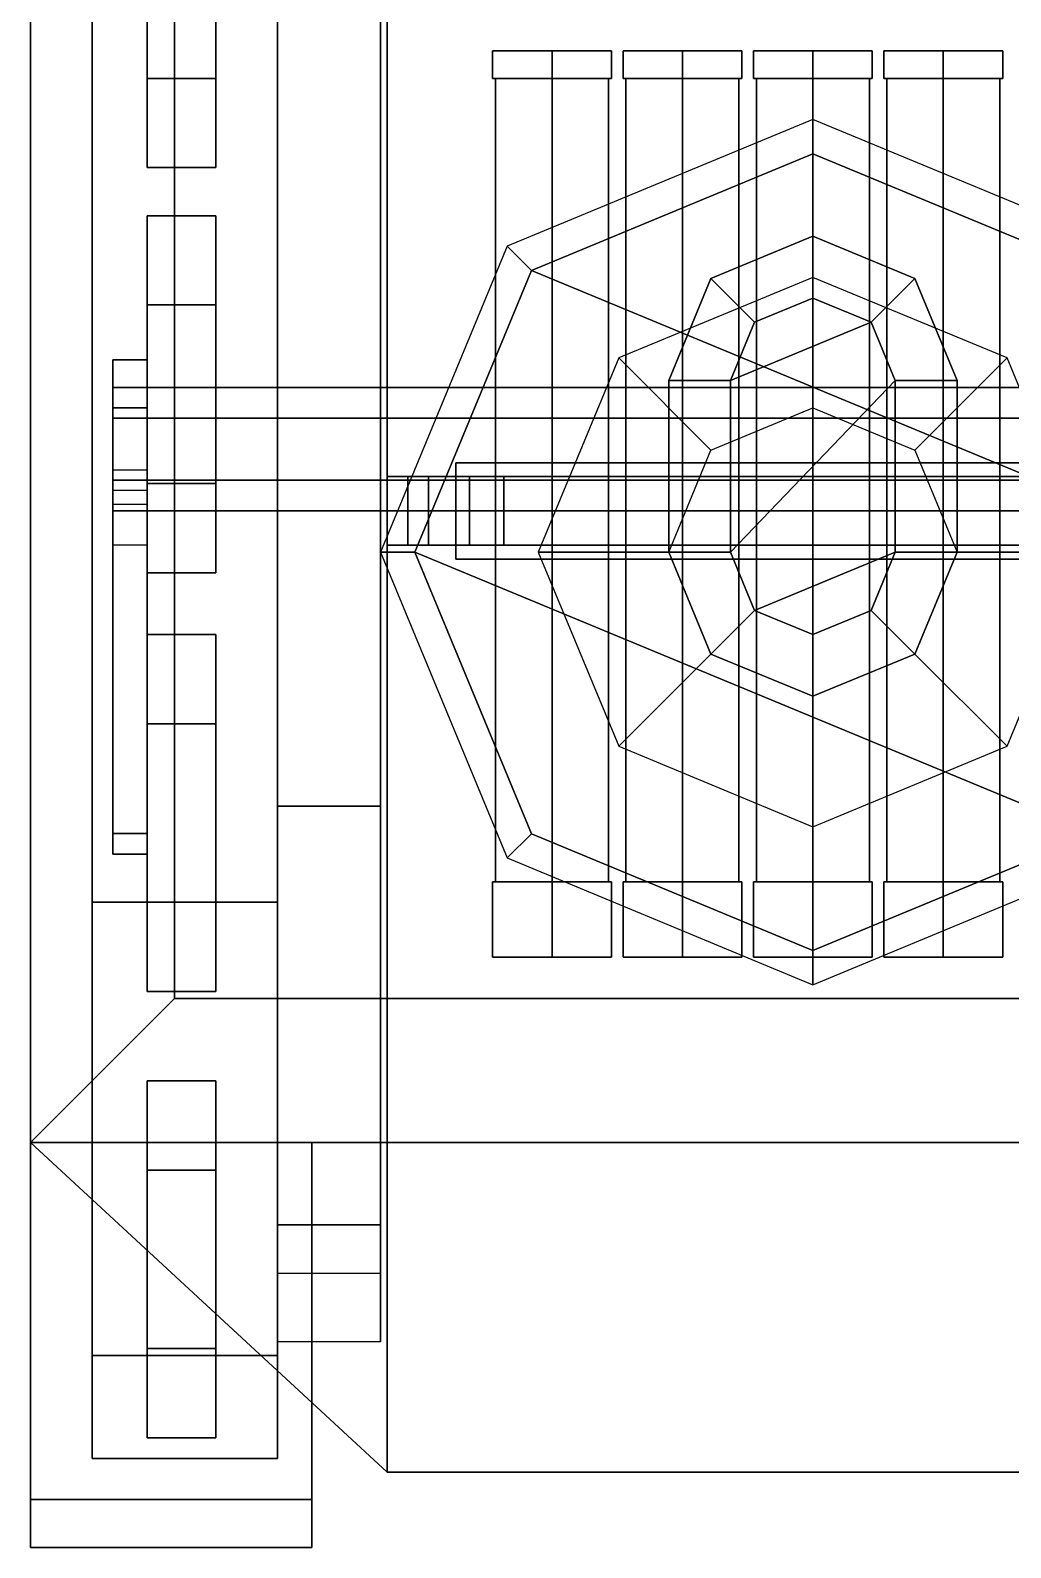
# Model space of a CAD drawing. Header units: millimetres. Extents: x -1.14 to 7, y -3.04 to 2.91.
# Drawn here: x -1.14 to 0.288, y -3.04 to -0.83 of the extents above; entities that cross this region are included whole.
import ezdxf

# ---------------------------------------------------------------- set-up
doc = ezdxf.new("R2010")
doc.units = ezdxf.units.MM
for name, color, linetype in [('bogie', 5, 'Continuous'), ('mudguard', 4, 'Continuous'), ('tracks', 6, 'Continuous'), ('tubes', 1, 'Continuous'), ('turret', 2, 'Continuous'), ('wheels', 2, 'Continuous')]:
    doc.layers.add(name, color=color, linetype=linetype)

msp = doc.modelspace()

# ---------------------------------------------------------------- linework, layer by layer
for points in [[(-1.14, 1.19, 1.37), (-1.14, -2.45, 1.37), (-0.93, -2.24, 1.67), (-0.93, 1.19, 1.67)], [(-0.62, 1.19, 0.68), (-0.62, -2.93, 0.68), (-1.14, -2.45, 1.37), (-1.14, 1.19, 1.37)], [(-1.14, -2.76, 0.92), (-1.14, 1.19, 0.92), (-1.14, 1.19, 1.37), (-1.14, -2.45, 1.37)], [(-1.14, -2.45, 1.37), (-1.14, 1.19, 1.37), (-1.14, 1.19, 0.92), (-1.14, -2.76, 0.92)], [(-0.93, -2.24, 1.67), (0.93, -2.24, 1.67), (0.93, 1.19, 1.67), (-0.93, 1.19, 1.67)], [(0.62, 1.19, 0.68), (0.62, -2.93, 0.68), (-0.62, -2.93, 0.68), (-0.62, 1.19, 0.68)], [(-0.78, -0.53, 0.4), (-0.78, -1.96, 0.4), (-0.78, -1.96, 0.49), (-0.78, -0.53, 0.49)], [(-0.63, -0.53, 0.4), (-0.63, -1.96, 0.4), (-0.78, -1.96, 0.4), (-0.78, -0.53, 0.4)], [(-0.78, -0.53, 0.49), (-0.78, -1.96, 0.49), (-0.63, -1.96, 0.49), (-0.63, -0.53, 0.49)], [(-0.63, -1.96, 0.49), (-0.63, -1.96, 0.4), (-0.63, -0.53, 0.4), (-0.63, -0.53, 0.49)], [(-0.63, -1.96, 0.4), (-0.63, -2.57, 0.51), (-0.78, -2.57, 0.51), (-0.78, -1.96, 0.4)], [(-0.78, -1.96, 0.4), (-0.78, -2.57, 0.51), (-0.78, -2.57, 0.6), (-0.78, -1.96, 0.49)], [(-0.78, -1.96, 0.49), (-0.78, -2.57, 0.6), (-0.63, -2.57, 0.6), (-0.63, -1.96, 0.49)], [(-0.63, -2.57, 0.6), (-0.63, -2.57, 0.51), (-0.63, -1.96, 0.4), (-0.63, -1.96, 0.49)], [(-1.14, -2.45, 1.37), (1.14, -2.45, 1.37), (0.93, -2.24, 1.67), (-0.93, -2.24, 1.67)], [(-0.62, -2.93, 0.68), (0.62, -2.93, 0.68), (1.14, -2.45, 1.37), (-1.14, -2.45, 1.37)], [(-0.78, -2.57, 0.6), (-0.78, -2.64, 0.9), (-0.63, -2.64, 0.7), (-0.63, -2.57, 0.6)], [(-0.63, -2.57, 0.51), (-0.63, -2.74, 0.7), (-0.78, -2.74, 0.9), (-0.78, -2.57, 0.51)], [(-0.78, -2.57, 0.51), (-0.78, -2.74, 0.9), (-0.78, -2.64, 0.9), (-0.78, -2.57, 0.6)], [(-0.63, -2.64, 0.7), (-0.63, -2.74, 0.7), (-0.63, -2.57, 0.51), (-0.63, -2.57, 0.6)]]:
    msp.add_3dface(points)
at = {"layer": 'bogie'}
for points in [[(-0.97, -1.52, 0.54), (-0.97, -1.31, 0.27), (-1.02, -1.31, 0.27), (-1.02, -1.52, 0.54)], [(-1.02, -1.52, 0.54), (-1.02, -1.31, 0.27), (-1.02, -1.38, 0.22), (-1.02, -1.58, 0.51)], [(-1.02, -1.38, 0.22), (-1.02, -1.31, 0.27), (-0.97, -1.31, 0.27), (-0.97, -1.38, 0.22)], [(-0.97, -1.38, 0.22), (-0.97, -1.31, 0.27), (-0.97, -1.52, 0.54), (-0.97, -1.58, 0.51)], [(-1.02, -1.395, 0.5621), (-1.02, -1.485, 0.5621), (-1.02, -1.53, 0.64), (-1.02, -1.35, 0.64)], [(-1.02, -1.395, 0.5621), (-1.02, -1.35, 0.64), (1.02, -1.35, 0.64), (1.02, -1.395, 0.5621)], [(-1.02, -1.35, 0.64), (-1.02, -1.395, 0.7179), (1.02, -1.395, 0.7179), (1.02, -1.35, 0.64)], [(-1.02, -1.35, 0.64), (-1.02, -1.53, 0.64), (-1.02, -1.485, 0.7179), (-1.02, -1.395, 0.7179)], [(-1.02, -1.58, 0.51), (-1.02, -1.38, 0.22), (-0.97, -1.38, 0.22), (-0.97, -1.58, 0.51)], [(-1.02, -1.485, 0.5621), (-1.02, -1.395, 0.5621), (1.02, -1.395, 0.5621), (1.02, -1.485, 0.5621)], [(-1.02, -1.395, 0.7179), (-1.02, -1.485, 0.7179), (1.02, -1.485, 0.7179), (1.02, -1.395, 0.7179)], [(-1.02, -2, 0.32), (-1.02, -1.47, 0.56), (-0.97, -1.47, 0.56), (-0.97, -2, 0.32)], [(-1.02, -1.5, 0.63), (-1.02, -1.47, 0.56), (-1.02, -2, 0.32), (-1.02, -2.03, 0.39)], [(-0.97, -2, 0.32), (-0.97, -1.47, 0.56), (-0.97, -1.5, 0.63), (-0.97, -2.03, 0.39)], [(-1.02, -1.53, 0.64), (-1.02, -1.485, 0.5621), (1.02, -1.485, 0.5621), (1.02, -1.53, 0.64)], [(-1.02, -1.485, 0.7179), (-1.02, -1.53, 0.64), (1.02, -1.53, 0.64), (1.02, -1.485, 0.7179)], [(-0.97, -2.03, 0.39), (-0.97, -1.5, 0.63), (-1.02, -1.5, 0.63), (-1.02, -2.03, 0.39)], [(-1.02, -2.03, 0.39), (-1.02, -2, 0.32), (-0.97, -2, 0.32), (-0.97, -2.03, 0.39)]]:
    msp.add_3dface(points, dxfattribs=at)
at = {"layer": 'mudguard'}
for points in [[(-0.73, -2.97, 0.88), (-0.73, -2.45, 0.88), (-1.14, -2.45, 0.88), (-1.14, -2.97, 0.88)], [(-1.14, -2.97, 0.88), (-1.14, -2.45, 0.88), (-0.73, -2.45, 0.88), (-0.73, -2.97, 0.88)], [(-1.14, -3, 0.7), (-1.14, -2.45, 0.72), (-1.14, -2.45, 0.88), (-1.14, -2.97, 0.88)], [(-1.14, -2.97, 0.88), (-1.14, -2.45, 0.88), (-1.14, -2.45, 0.72), (-1.14, -3, 0.7)], [(-0.73, -3.04, 0.46), (-0.73, -2.97, 0.88), (-1.14, -2.97, 0.88), (-1.14, -3.04, 0.46)], [(-1.14, -3.04, 0.46), (-1.14, -2.97, 0.88), (-0.73, -2.97, 0.88), (-0.73, -3.04, 0.46)]]:
    msp.add_3dface(points, dxfattribs=at)
at = {"layer": 'tracks'}
for points in [[(-1.05, -2.76, 0.74), (-1.05, 0.51, 0.74), (-0.78, 0.51, 0.74), (-0.78, -2.76, 0.74)], [(-0.78, -2.76, 0.74), (-0.78, 0.51, 0.74), (-1.05, 0.51, 0.74), (-1.05, -2.76, 0.74)], [(-1.05, -0.02), (-1.05, -2.1), (-0.78, -2.1), (-0.78, -0.02)], [(-0.78, -0.02), (-0.78, -2.1), (-1.05, -2.1), (-1.05, -0.02)], [(-1.05, -2.1), (-1.05, -2.76, 0.24), (-0.78, -2.76, 0.24), (-0.78, -2.1)], [(-0.78, -2.1), (-0.78, -2.76, 0.24), (-1.05, -2.76, 0.24), (-1.05, -2.1)], [(-0.78, -2.76, 0.24), (-0.78, -2.91, 0.49), (-1.05, -2.91, 0.49), (-1.05, -2.76, 0.24)], [(-1.05, -2.76, 0.24), (-1.05, -2.91, 0.49), (-0.78, -2.91, 0.49), (-0.78, -2.76, 0.24)], [(-0.78, -2.91, 0.49), (-0.78, -2.76, 0.74), (-1.05, -2.76, 0.74), (-1.05, -2.91, 0.49)], [(-1.05, -2.91, 0.49), (-1.05, -2.76, 0.74), (-0.78, -2.76, 0.74), (-0.78, -2.91, 0.49)]]:
    msp.add_3dface(points, dxfattribs=at)
at = {"layer": 'tubes'}
for points in [[(-0.38, -0.86, 2.49), (-0.4666, -0.86, 2.44), (-0.4666, -0.9, 2.44), (-0.38, -0.9, 2.49)], [(-0.4666, -0.86, 2.34), (-0.38, -0.86, 2.29), (-0.38, -0.9, 2.29), (-0.4666, -0.9, 2.34)], [(-0.4666, -0.86, 2.34), (-0.4666, -0.86, 2.44), (-0.38, -0.86, 2.49), (-0.38, -0.86, 2.29)], [(-0.4666, -0.86, 2.44), (-0.4666, -0.86, 2.34), (-0.4666, -0.9, 2.34), (-0.4666, -0.9, 2.44)], [(-0.4666, -0.86, 2.14), (-0.4666, -0.86, 2.24), (-0.38, -0.86, 2.29), (-0.38, -0.86, 2.09)], [(-0.4666, -0.86, 2.24), (-0.4666, -0.86, 2.14), (-0.4666, -0.9, 2.14), (-0.4666, -0.9, 2.24)], [(-0.4666, -0.86, 2.14), (-0.38, -0.86, 2.09), (-0.38, -0.9, 2.09), (-0.4666, -0.9, 2.14)], [(-0.38, -0.86, 2.29), (-0.4666, -0.86, 2.24), (-0.4666, -0.9, 2.24), (-0.38, -0.9, 2.29)], [(-0.38, -0.86, 2.29), (-0.2934, -0.86, 2.34), (-0.2934, -0.9, 2.34), (-0.38, -0.9, 2.29)], [(-0.2934, -0.86, 2.44), (-0.38, -0.86, 2.49), (-0.38, -0.9, 2.49), (-0.2934, -0.9, 2.44)], [(-0.38, -0.86, 2.29), (-0.38, -0.86, 2.49), (-0.2934, -0.86, 2.44), (-0.2934, -0.86, 2.34)], [(-0.38, -0.86, 2.09), (-0.38, -0.86, 2.29), (-0.2934, -0.86, 2.24), (-0.2934, -0.86, 2.14)], [(-0.38, -0.86, 2.09), (-0.2934, -0.86, 2.14), (-0.2934, -0.9, 2.14), (-0.38, -0.9, 2.09)], [(-0.2934, -0.86, 2.24), (-0.38, -0.86, 2.29), (-0.38, -0.9, 2.29), (-0.2934, -0.9, 2.24)], [(-0.2934, -0.86, 2.34), (-0.2934, -0.86, 2.44), (-0.2934, -0.9, 2.44), (-0.2934, -0.9, 2.34)], [(-0.2934, -0.86, 2.14), (-0.2934, -0.86, 2.24), (-0.2934, -0.9, 2.24), (-0.2934, -0.9, 2.14)], [(-0.2766, -0.86, 2.44), (-0.2766, -0.86, 2.34), (-0.2766, -0.9, 2.34), (-0.2766, -0.9, 2.44)], [(-0.2766, -0.86, 2.34), (-0.2766, -0.86, 2.44), (-0.19, -0.86, 2.49), (-0.19, -0.86, 2.29)], [(-0.2766, -0.86, 2.34), (-0.19, -0.86, 2.29), (-0.19, -0.9, 2.29), (-0.2766, -0.9, 2.34)], [(-0.19, -0.86, 2.49), (-0.2766, -0.86, 2.44), (-0.2766, -0.9, 2.44), (-0.19, -0.9, 2.49)], [(-0.2766, -0.86, 2.24), (-0.2766, -0.86, 2.14), (-0.2766, -0.9, 2.14), (-0.2766, -0.9, 2.24)], [(-0.2766, -0.86, 2.14), (-0.2766, -0.86, 2.24), (-0.19, -0.86, 2.29), (-0.19, -0.86, 2.09)], [(-0.2766, -0.86, 2.14), (-0.19, -0.86, 2.09), (-0.19, -0.9, 2.09), (-0.2766, -0.9, 2.14)], [(-0.19, -0.86, 2.29), (-0.2766, -0.86, 2.24), (-0.2766, -0.9, 2.24), (-0.19, -0.9, 2.29)], [(-0.19, -0.86, 2.29), (-0.19, -0.86, 2.49), (-0.1034, -0.86, 2.44), (-0.1034, -0.86, 2.34)], [(-0.1034, -0.86, 2.44), (-0.19, -0.86, 2.49), (-0.19, -0.9, 2.49), (-0.1034, -0.9, 2.44)], [(-0.19, -0.86, 2.29), (-0.1034, -0.86, 2.34), (-0.1034, -0.9, 2.34), (-0.19, -0.9, 2.29)], [(-0.19, -0.86, 2.09), (-0.19, -0.86, 2.29), (-0.1034, -0.86, 2.24), (-0.1034, -0.86, 2.14)], [(-0.19, -0.86, 2.09), (-0.1034, -0.86, 2.14), (-0.1034, -0.9, 2.14), (-0.19, -0.9, 2.09)], [(-0.1034, -0.86, 2.24), (-0.19, -0.86, 2.29), (-0.19, -0.9, 2.29), (-0.1034, -0.9, 2.24)], [(-0.1034, -0.86, 2.34), (-0.1034, -0.86, 2.44), (-0.1034, -0.9, 2.44), (-0.1034, -0.9, 2.34)], [(-0.1034, -0.86, 2.14), (-0.1034, -0.86, 2.24), (-0.1034, -0.9, 2.24), (-0.1034, -0.9, 2.14)], [(0, -0.86, 2.49), (-0.0866, -0.86, 2.44), (-0.0866, -0.9, 2.44), (0, -0.9, 2.49)], [(-0.0866, -0.86, 2.34), (0, -0.86, 2.29), (0, -0.9, 2.29), (-0.0866, -0.9, 2.34)], [(-0.0866, -0.86, 2.34), (-0.0866, -0.86, 2.44), (0, -0.86, 2.49), (0, -0.86, 2.29)], [(-0.0866, -0.86, 2.44), (-0.0866, -0.86, 2.34), (-0.0866, -0.9, 2.34), (-0.0866, -0.9, 2.44)], [(-0.0866, -0.86, 2.14), (-0.0866, -0.86, 2.24), (0, -0.86, 2.29), (0, -0.86, 2.09)], [(-0.0866, -0.86, 2.24), (-0.0866, -0.86, 2.14), (-0.0866, -0.9, 2.14), (-0.0866, -0.9, 2.24)], [(-0.0866, -0.86, 2.14), (0, -0.86, 2.09), (0, -0.9, 2.09), (-0.0866, -0.9, 2.14)], [(0, -0.86, 2.29), (-0.0866, -0.86, 2.24), (-0.0866, -0.9, 2.24), (0, -0.9, 2.29)], [(0, -0.86, 2.29), (0.0866, -0.86, 2.34), (0.0866, -0.9, 2.34), (0, -0.9, 2.29)], [(0.0866, -0.86, 2.44), (0, -0.86, 2.49), (0, -0.9, 2.49), (0.0866, -0.9, 2.44)], [(0, -0.86, 2.29), (0, -0.86, 2.49), (0.0866, -0.86, 2.44), (0.0866, -0.86, 2.34)], [(0, -0.86, 2.09), (0, -0.86, 2.29), (0.0866, -0.86, 2.24), (0.0866, -0.86, 2.14)], [(0, -0.86, 2.09), (0.0866, -0.86, 2.14), (0.0866, -0.9, 2.14), (0, -0.9, 2.09)], [(0.0866, -0.86, 2.24), (0, -0.86, 2.29), (0, -0.9, 2.29), (0.0866, -0.9, 2.24)], [(0.0866, -0.86, 2.34), (0.0866, -0.86, 2.44), (0.0866, -0.9, 2.44), (0.0866, -0.9, 2.34)], [(0.0866, -0.86, 2.14), (0.0866, -0.86, 2.24), (0.0866, -0.9, 2.24), (0.0866, -0.9, 2.14)], [(0.1034, -0.86, 2.34), (0.1034, -0.86, 2.44), (0.19, -0.86, 2.49), (0.19, -0.86, 2.29)], [(0.1034, -0.86, 2.34), (0.19, -0.86, 2.29), (0.19, -0.9, 2.29), (0.1034, -0.9, 2.34)], [(0.1034, -0.86, 2.44), (0.1034, -0.86, 2.34), (0.1034, -0.9, 2.34), (0.1034, -0.9, 2.44)], [(0.19, -0.86, 2.49), (0.1034, -0.86, 2.44), (0.1034, -0.9, 2.44), (0.19, -0.9, 2.49)], [(0.1034, -0.86, 2.24), (0.1034, -0.86, 2.14), (0.1034, -0.9, 2.14), (0.1034, -0.9, 2.24)], [(0.1034, -0.86, 2.14), (0.1034, -0.86, 2.24), (0.19, -0.86, 2.29), (0.19, -0.86, 2.09)], [(0.1034, -0.86, 2.14), (0.19, -0.86, 2.09), (0.19, -0.9, 2.09), (0.1034, -0.9, 2.14)], [(0.19, -0.86, 2.29), (0.1034, -0.86, 2.24), (0.1034, -0.9, 2.24), (0.19, -0.9, 2.29)], [(0.19, -0.86, 2.29), (0.19, -0.86, 2.49), (0.2766, -0.86, 2.44), (0.2766, -0.86, 2.34)], [(0.2766, -0.86, 2.44), (0.19, -0.86, 2.49), (0.19, -0.9, 2.49), (0.2766, -0.9, 2.44)], [(0.19, -0.86, 2.29), (0.2766, -0.86, 2.34), (0.2766, -0.9, 2.34), (0.19, -0.9, 2.29)], [(0.19, -0.86, 2.09), (0.19, -0.86, 2.29), (0.2766, -0.86, 2.24), (0.2766, -0.86, 2.14)], [(0.19, -0.86, 2.09), (0.2766, -0.86, 2.14), (0.2766, -0.9, 2.14), (0.19, -0.9, 2.09)], [(0.2766, -0.86, 2.24), (0.19, -0.86, 2.29), (0.19, -0.9, 2.29), (0.2766, -0.9, 2.24)], [(0.2766, -0.86, 2.34), (0.2766, -0.86, 2.44), (0.2766, -0.9, 2.44), (0.2766, -0.9, 2.34)], [(0.2766, -0.86, 2.14), (0.2766, -0.86, 2.24), (0.2766, -0.9, 2.24), (0.2766, -0.9, 2.14)], [(-0.38, -0.9, 2.29), (-0.38, -0.9, 2.49), (-0.4666, -0.9, 2.44), (-0.4666, -0.9, 2.34)], [(-0.38, -0.9, 2.09), (-0.38, -0.9, 2.29), (-0.4666, -0.9, 2.24), (-0.4666, -0.9, 2.14)], [(-0.38, -0.9, 2.485), (-0.4623, -0.9, 2.4375), (-0.4623, -2.07, 2.4375), (-0.38, -2.07, 2.485)], [(-0.4623, -0.9, 2.3425), (-0.38, -0.9, 2.295), (-0.38, -2.07, 2.295), (-0.4623, -2.07, 2.3425)], [(-0.4623, -0.9, 2.4375), (-0.4623, -0.9, 2.3425), (-0.4623, -2.07, 2.3425), (-0.4623, -2.07, 2.4375)], [(-0.4623, -0.9, 2.2375), (-0.4623, -0.9, 2.1425), (-0.4623, -2.07, 2.1425), (-0.4623, -2.07, 2.2375)], [(-0.4623, -0.9, 2.1425), (-0.38, -0.9, 2.095), (-0.38, -2.07, 2.095), (-0.4623, -2.07, 2.1425)], [(-0.38, -0.9, 2.285), (-0.4623, -0.9, 2.2375), (-0.4623, -2.07, 2.2375), (-0.38, -2.07, 2.285)], [(-0.38, -0.9, 2.295), (-0.2977, -0.9, 2.3425), (-0.2977, -2.07, 2.3425), (-0.38, -2.07, 2.295)], [(-0.2977, -0.9, 2.4375), (-0.38, -0.9, 2.485), (-0.38, -2.07, 2.485), (-0.2977, -2.07, 2.4375)], [(-0.2934, -0.9, 2.34), (-0.2934, -0.9, 2.44), (-0.38, -0.9, 2.49), (-0.38, -0.9, 2.29)], [(-0.2934, -0.9, 2.14), (-0.2934, -0.9, 2.24), (-0.38, -0.9, 2.29), (-0.38, -0.9, 2.09)], [(-0.38, -0.9, 2.095), (-0.2977, -0.9, 2.1425), (-0.2977, -2.07, 2.1425), (-0.38, -2.07, 2.095)], [(-0.2977, -0.9, 2.2375), (-0.38, -0.9, 2.285), (-0.38, -2.07, 2.285), (-0.2977, -2.07, 2.2375)], [(-0.2977, -0.9, 2.3425), (-0.2977, -0.9, 2.4375), (-0.2977, -2.07, 2.4375), (-0.2977, -2.07, 2.3425)], [(-0.2977, -0.9, 2.1425), (-0.2977, -0.9, 2.2375), (-0.2977, -2.07, 2.2375), (-0.2977, -2.07, 2.1425)], [(-0.19, -0.9, 2.29), (-0.19, -0.9, 2.49), (-0.2766, -0.9, 2.44), (-0.2766, -0.9, 2.34)], [(-0.19, -0.9, 2.09), (-0.19, -0.9, 2.29), (-0.2766, -0.9, 2.24), (-0.2766, -0.9, 2.14)], [(-0.2723, -0.9, 2.4375), (-0.2723, -0.9, 2.3425), (-0.2723, -2.07, 2.3425), (-0.2723, -2.07, 2.4375)], [(-0.2723, -0.9, 2.3425), (-0.19, -0.9, 2.295), (-0.19, -2.07, 2.295), (-0.2723, -2.07, 2.3425)], [(-0.19, -0.9, 2.485), (-0.2723, -0.9, 2.4375), (-0.2723, -2.07, 2.4375), (-0.19, -2.07, 2.485)], [(-0.2723, -0.9, 2.2375), (-0.2723, -0.9, 2.1425), (-0.2723, -2.07, 2.1425), (-0.2723, -2.07, 2.2375)], [(-0.2723, -0.9, 2.1425), (-0.19, -0.9, 2.095), (-0.19, -2.07, 2.095), (-0.2723, -2.07, 2.1425)], [(-0.19, -0.9, 2.285), (-0.2723, -0.9, 2.2375), (-0.2723, -2.07, 2.2375), (-0.19, -2.07, 2.285)], [(-0.1034, -0.9, 2.34), (-0.1034, -0.9, 2.44), (-0.19, -0.9, 2.49), (-0.19, -0.9, 2.29)], [(-0.1077, -0.9, 2.4375), (-0.19, -0.9, 2.485), (-0.19, -2.07, 2.485), (-0.1077, -2.07, 2.4375)], [(-0.19, -0.9, 2.295), (-0.1077, -0.9, 2.3425), (-0.1077, -2.07, 2.3425), (-0.19, -2.07, 2.295)], [(-0.1034, -0.9, 2.14), (-0.1034, -0.9, 2.24), (-0.19, -0.9, 2.29), (-0.19, -0.9, 2.09)], [(-0.19, -0.9, 2.095), (-0.1077, -0.9, 2.1425), (-0.1077, -2.07, 2.1425), (-0.19, -2.07, 2.095)], [(-0.1077, -0.9, 2.2375), (-0.19, -0.9, 2.285), (-0.19, -2.07, 2.285), (-0.1077, -2.07, 2.2375)], [(-0.1077, -0.9, 2.3425), (-0.1077, -0.9, 2.4375), (-0.1077, -2.07, 2.4375), (-0.1077, -2.07, 2.3425)], [(-0.1077, -0.9, 2.1425), (-0.1077, -0.9, 2.2375), (-0.1077, -2.07, 2.2375), (-0.1077, -2.07, 2.1425)], [(0, -0.9, 2.29), (0, -0.9, 2.49), (-0.0866, -0.9, 2.44), (-0.0866, -0.9, 2.34)], [(0, -0.9, 2.09), (0, -0.9, 2.29), (-0.0866, -0.9, 2.24), (-0.0866, -0.9, 2.14)], [(0, -0.9, 2.485), (-0.0823, -0.9, 2.4375), (-0.0823, -2.07, 2.4375), (0, -2.07, 2.485)], [(-0.0823, -0.9, 2.3425), (0, -0.9, 2.295), (0, -2.07, 2.295), (-0.0823, -2.07, 2.3425)], [(-0.0823, -0.9, 2.4375), (-0.0823, -0.9, 2.3425), (-0.0823, -2.07, 2.3425), (-0.0823, -2.07, 2.4375)], [(-0.0823, -0.9, 2.2375), (-0.0823, -0.9, 2.1425), (-0.0823, -2.07, 2.1425), (-0.0823, -2.07, 2.2375)], [(-0.0823, -0.9, 2.1425), (0, -0.9, 2.095), (0, -2.07, 2.095), (-0.0823, -2.07, 2.1425)], [(0, -0.9, 2.285), (-0.0823, -0.9, 2.2375), (-0.0823, -2.07, 2.2375), (0, -2.07, 2.285)], [(0, -0.9, 2.295), (0.0823, -0.9, 2.3425), (0.0823, -2.07, 2.3425), (0, -2.07, 2.295)], [(0.0823, -0.9, 2.4375), (0, -0.9, 2.485), (0, -2.07, 2.485), (0.0823, -2.07, 2.4375)], [(0.0866, -0.9, 2.34), (0.0866, -0.9, 2.44), (0, -0.9, 2.49), (0, -0.9, 2.29)], [(0.0866, -0.9, 2.14), (0.0866, -0.9, 2.24), (0, -0.9, 2.29), (0, -0.9, 2.09)], [(0, -0.9, 2.095), (0.0823, -0.9, 2.1425), (0.0823, -2.07, 2.1425), (0, -2.07, 2.095)], [(0.0823, -0.9, 2.2375), (0, -0.9, 2.285), (0, -2.07, 2.285), (0.0823, -2.07, 2.2375)], [(0.0823, -0.9, 2.3425), (0.0823, -0.9, 2.4375), (0.0823, -2.07, 2.4375), (0.0823, -2.07, 2.3425)], [(0.0823, -0.9, 2.1425), (0.0823, -0.9, 2.2375), (0.0823, -2.07, 2.2375), (0.0823, -2.07, 2.1425)], [(0.19, -0.9, 2.29), (0.19, -0.9, 2.49), (0.1034, -0.9, 2.44), (0.1034, -0.9, 2.34)], [(0.19, -0.9, 2.09), (0.19, -0.9, 2.29), (0.1034, -0.9, 2.24), (0.1034, -0.9, 2.14)], [(0.1077, -0.9, 2.3425), (0.19, -0.9, 2.295), (0.19, -2.07, 2.295), (0.1077, -2.07, 2.3425)], [(0.1077, -0.9, 2.4375), (0.1077, -0.9, 2.3425), (0.1077, -2.07, 2.3425), (0.1077, -2.07, 2.4375)], [(0.19, -0.9, 2.485), (0.1077, -0.9, 2.4375), (0.1077, -2.07, 2.4375), (0.19, -2.07, 2.485)], [(0.1077, -0.9, 2.2375), (0.1077, -0.9, 2.1425), (0.1077, -2.07, 2.1425), (0.1077, -2.07, 2.2375)], [(0.1077, -0.9, 2.1425), (0.19, -0.9, 2.095), (0.19, -2.07, 2.095), (0.1077, -2.07, 2.1425)], [(0.19, -0.9, 2.285), (0.1077, -0.9, 2.2375), (0.1077, -2.07, 2.2375), (0.19, -2.07, 2.285)], [(0.2766, -0.9, 2.34), (0.2766, -0.9, 2.44), (0.19, -0.9, 2.49), (0.19, -0.9, 2.29)], [(0.2723, -0.9, 2.4375), (0.19, -0.9, 2.485), (0.19, -2.07, 2.485), (0.2723, -2.07, 2.4375)], [(0.19, -0.9, 2.295), (0.2723, -0.9, 2.3425), (0.2723, -2.07, 2.3425), (0.19, -2.07, 2.295)], [(0.2766, -0.9, 2.14), (0.2766, -0.9, 2.24), (0.19, -0.9, 2.29), (0.19, -0.9, 2.09)], [(0.19, -0.9, 2.095), (0.2723, -0.9, 2.1425), (0.2723, -2.07, 2.1425), (0.19, -2.07, 2.095)], [(0.2723, -0.9, 2.2375), (0.19, -0.9, 2.285), (0.19, -2.07, 2.285), (0.2723, -2.07, 2.2375)], [(0.2723, -0.9, 2.3425), (0.2723, -0.9, 2.4375), (0.2723, -2.07, 2.4375), (0.2723, -2.07, 2.3425)], [(0.2723, -0.9, 2.1425), (0.2723, -0.9, 2.2375), (0.2723, -2.07, 2.2375), (0.2723, -2.07, 2.1425)], [(0.52, -1.46, 2.51), (0.52, -1.46, 2.08), (-0.52, -1.46, 2.08), (-0.52, -1.46, 2.51)], [(-0.52, -1.46, 2.08), (-0.52, -1.6, 2.08), (-0.52, -1.6, 2.51), (-0.52, -1.46, 2.51)], [(0.52, -1.46, 2.08), (0.52, -1.6, 2.08), (-0.52, -1.6, 2.08), (-0.52, -1.46, 2.08)], [(-0.52, -1.46, 2.51), (-0.52, -1.6, 2.51), (0.52, -1.6, 2.51), (0.52, -1.46, 2.51)], [(-0.52, -1.6, 2.51), (-0.52, -1.6, 2.08), (0.52, -1.6, 2.08), (0.52, -1.6, 2.51)], [(-0.38, -2.07, 2.49), (-0.4666, -2.07, 2.44), (-0.4666, -2.18, 2.44), (-0.38, -2.18, 2.49)], [(-0.4666, -2.07, 2.34), (-0.38, -2.07, 2.29), (-0.38, -2.18, 2.29), (-0.4666, -2.18, 2.34)], [(-0.4666, -2.07, 2.34), (-0.4666, -2.07, 2.44), (-0.38, -2.07, 2.49), (-0.38, -2.07, 2.29)], [(-0.4666, -2.07, 2.44), (-0.4666, -2.07, 2.34), (-0.4666, -2.18, 2.34), (-0.4666, -2.18, 2.44)], [(-0.4666, -2.07, 2.14), (-0.4666, -2.07, 2.24), (-0.38, -2.07, 2.29), (-0.38, -2.07, 2.09)], [(-0.4666, -2.07, 2.24), (-0.4666, -2.07, 2.14), (-0.4666, -2.18, 2.14), (-0.4666, -2.18, 2.24)], [(-0.4666, -2.07, 2.14), (-0.38, -2.07, 2.09), (-0.38, -2.18, 2.09), (-0.4666, -2.18, 2.14)], [(-0.38, -2.07, 2.29), (-0.4666, -2.07, 2.24), (-0.4666, -2.18, 2.24), (-0.38, -2.18, 2.29)], [(-0.38, -2.07, 2.29), (-0.2934, -2.07, 2.34), (-0.2934, -2.18, 2.34), (-0.38, -2.18, 2.29)], [(-0.2934, -2.07, 2.44), (-0.38, -2.07, 2.49), (-0.38, -2.18, 2.49), (-0.2934, -2.18, 2.44)], [(-0.38, -2.07, 2.29), (-0.38, -2.07, 2.49), (-0.2934, -2.07, 2.44), (-0.2934, -2.07, 2.34)], [(-0.38, -2.07, 2.09), (-0.38, -2.07, 2.29), (-0.2934, -2.07, 2.24), (-0.2934, -2.07, 2.14)], [(-0.38, -2.07, 2.09), (-0.2934, -2.07, 2.14), (-0.2934, -2.18, 2.14), (-0.38, -2.18, 2.09)], [(-0.2934, -2.07, 2.24), (-0.38, -2.07, 2.29), (-0.38, -2.18, 2.29), (-0.2934, -2.18, 2.24)], [(-0.2934, -2.07, 2.34), (-0.2934, -2.07, 2.44), (-0.2934, -2.18, 2.44), (-0.2934, -2.18, 2.34)], [(-0.2934, -2.07, 2.14), (-0.2934, -2.07, 2.24), (-0.2934, -2.18, 2.24), (-0.2934, -2.18, 2.14)], [(-0.2766, -2.07, 2.44), (-0.2766, -2.07, 2.34), (-0.2766, -2.18, 2.34), (-0.2766, -2.18, 2.44)], [(-0.2766, -2.07, 2.34), (-0.2766, -2.07, 2.44), (-0.19, -2.07, 2.49), (-0.19, -2.07, 2.29)], [(-0.2766, -2.07, 2.34), (-0.19, -2.07, 2.29), (-0.19, -2.18, 2.29), (-0.2766, -2.18, 2.34)], [(-0.19, -2.07, 2.49), (-0.2766, -2.07, 2.44), (-0.2766, -2.18, 2.44), (-0.19, -2.18, 2.49)], [(-0.2766, -2.07, 2.24), (-0.2766, -2.07, 2.14), (-0.2766, -2.18, 2.14), (-0.2766, -2.18, 2.24)], [(-0.2766, -2.07, 2.14), (-0.2766, -2.07, 2.24), (-0.19, -2.07, 2.29), (-0.19, -2.07, 2.09)], [(-0.2766, -2.07, 2.14), (-0.19, -2.07, 2.09), (-0.19, -2.18, 2.09), (-0.2766, -2.18, 2.14)], [(-0.19, -2.07, 2.29), (-0.2766, -2.07, 2.24), (-0.2766, -2.18, 2.24), (-0.19, -2.18, 2.29)], [(-0.19, -2.07, 2.29), (-0.19, -2.07, 2.49), (-0.1034, -2.07, 2.44), (-0.1034, -2.07, 2.34)], [(-0.1034, -2.07, 2.44), (-0.19, -2.07, 2.49), (-0.19, -2.18, 2.49), (-0.1034, -2.18, 2.44)], [(-0.19, -2.07, 2.29), (-0.1034, -2.07, 2.34), (-0.1034, -2.18, 2.34), (-0.19, -2.18, 2.29)], [(-0.19, -2.07, 2.09), (-0.19, -2.07, 2.29), (-0.1034, -2.07, 2.24), (-0.1034, -2.07, 2.14)], [(-0.19, -2.07, 2.09), (-0.1034, -2.07, 2.14), (-0.1034, -2.18, 2.14), (-0.19, -2.18, 2.09)], [(-0.1034, -2.07, 2.24), (-0.19, -2.07, 2.29), (-0.19, -2.18, 2.29), (-0.1034, -2.18, 2.24)], [(-0.1034, -2.07, 2.34), (-0.1034, -2.07, 2.44), (-0.1034, -2.18, 2.44), (-0.1034, -2.18, 2.34)], [(-0.1034, -2.07, 2.14), (-0.1034, -2.07, 2.24), (-0.1034, -2.18, 2.24), (-0.1034, -2.18, 2.14)], [(0, -2.07, 2.49), (-0.0866, -2.07, 2.44), (-0.0866, -2.18, 2.44), (0, -2.18, 2.49)], [(-0.0866, -2.07, 2.34), (0, -2.07, 2.29), (0, -2.18, 2.29), (-0.0866, -2.18, 2.34)], [(-0.0866, -2.07, 2.34), (-0.0866, -2.07, 2.44), (0, -2.07, 2.49), (0, -2.07, 2.29)], [(-0.0866, -2.07, 2.44), (-0.0866, -2.07, 2.34), (-0.0866, -2.18, 2.34), (-0.0866, -2.18, 2.44)], [(-0.0866, -2.07, 2.14), (-0.0866, -2.07, 2.24), (0, -2.07, 2.29), (0, -2.07, 2.09)], [(-0.0866, -2.07, 2.24), (-0.0866, -2.07, 2.14), (-0.0866, -2.18, 2.14), (-0.0866, -2.18, 2.24)], [(-0.0866, -2.07, 2.14), (0, -2.07, 2.09), (0, -2.18, 2.09), (-0.0866, -2.18, 2.14)], [(0, -2.07, 2.29), (-0.0866, -2.07, 2.24), (-0.0866, -2.18, 2.24), (0, -2.18, 2.29)], [(0, -2.07, 2.29), (0.0866, -2.07, 2.34), (0.0866, -2.18, 2.34), (0, -2.18, 2.29)], [(0.0866, -2.07, 2.44), (0, -2.07, 2.49), (0, -2.18, 2.49), (0.0866, -2.18, 2.44)], [(0, -2.07, 2.29), (0, -2.07, 2.49), (0.0866, -2.07, 2.44), (0.0866, -2.07, 2.34)], [(0, -2.07, 2.09), (0, -2.07, 2.29), (0.0866, -2.07, 2.24), (0.0866, -2.07, 2.14)], [(0, -2.07, 2.09), (0.0866, -2.07, 2.14), (0.0866, -2.18, 2.14), (0, -2.18, 2.09)], [(0.0866, -2.07, 2.24), (0, -2.07, 2.29), (0, -2.18, 2.29), (0.0866, -2.18, 2.24)], [(0.0866, -2.07, 2.34), (0.0866, -2.07, 2.44), (0.0866, -2.18, 2.44), (0.0866, -2.18, 2.34)], [(0.0866, -2.07, 2.14), (0.0866, -2.07, 2.24), (0.0866, -2.18, 2.24), (0.0866, -2.18, 2.14)], [(0.1034, -2.07, 2.34), (0.1034, -2.07, 2.44), (0.19, -2.07, 2.49), (0.19, -2.07, 2.29)], [(0.1034, -2.07, 2.34), (0.19, -2.07, 2.29), (0.19, -2.18, 2.29), (0.1034, -2.18, 2.34)], [(0.1034, -2.07, 2.44), (0.1034, -2.07, 2.34), (0.1034, -2.18, 2.34), (0.1034, -2.18, 2.44)], [(0.19, -2.07, 2.49), (0.1034, -2.07, 2.44), (0.1034, -2.18, 2.44), (0.19, -2.18, 2.49)], [(0.1034, -2.07, 2.24), (0.1034, -2.07, 2.14), (0.1034, -2.18, 2.14), (0.1034, -2.18, 2.24)], [(0.1034, -2.07, 2.14), (0.1034, -2.07, 2.24), (0.19, -2.07, 2.29), (0.19, -2.07, 2.09)], [(0.1034, -2.07, 2.14), (0.19, -2.07, 2.09), (0.19, -2.18, 2.09), (0.1034, -2.18, 2.14)], [(0.19, -2.07, 2.29), (0.1034, -2.07, 2.24), (0.1034, -2.18, 2.24), (0.19, -2.18, 2.29)], [(0.19, -2.07, 2.29), (0.19, -2.07, 2.49), (0.2766, -2.07, 2.44), (0.2766, -2.07, 2.34)], [(0.2766, -2.07, 2.44), (0.19, -2.07, 2.49), (0.19, -2.18, 2.49), (0.2766, -2.18, 2.44)], [(0.19, -2.07, 2.29), (0.2766, -2.07, 2.34), (0.2766, -2.18, 2.34), (0.19, -2.18, 2.29)], [(0.19, -2.07, 2.09), (0.19, -2.07, 2.29), (0.2766, -2.07, 2.24), (0.2766, -2.07, 2.14)], [(0.19, -2.07, 2.09), (0.2766, -2.07, 2.14), (0.2766, -2.18, 2.14), (0.19, -2.18, 2.09)], [(0.2766, -2.07, 2.24), (0.19, -2.07, 2.29), (0.19, -2.18, 2.29), (0.2766, -2.18, 2.24)], [(0.2766, -2.07, 2.34), (0.2766, -2.07, 2.44), (0.2766, -2.18, 2.44), (0.2766, -2.18, 2.34)], [(0.2766, -2.07, 2.14), (0.2766, -2.07, 2.24), (0.2766, -2.18, 2.24), (0.2766, -2.18, 2.14)], [(-0.38, -2.18, 2.29), (-0.38, -2.18, 2.49), (-0.4666, -2.18, 2.44), (-0.4666, -2.18, 2.34)], [(-0.38, -2.18, 2.09), (-0.38, -2.18, 2.29), (-0.4666, -2.18, 2.24), (-0.4666, -2.18, 2.14)], [(-0.2934, -2.18, 2.34), (-0.2934, -2.18, 2.44), (-0.38, -2.18, 2.49), (-0.38, -2.18, 2.29)], [(-0.2934, -2.18, 2.14), (-0.2934, -2.18, 2.24), (-0.38, -2.18, 2.29), (-0.38, -2.18, 2.09)], [(-0.19, -2.18, 2.29), (-0.19, -2.18, 2.49), (-0.2766, -2.18, 2.44), (-0.2766, -2.18, 2.34)], [(-0.19, -2.18, 2.09), (-0.19, -2.18, 2.29), (-0.2766, -2.18, 2.24), (-0.2766, -2.18, 2.14)], [(-0.1034, -2.18, 2.34), (-0.1034, -2.18, 2.44), (-0.19, -2.18, 2.49), (-0.19, -2.18, 2.29)], [(-0.1034, -2.18, 2.14), (-0.1034, -2.18, 2.24), (-0.19, -2.18, 2.29), (-0.19, -2.18, 2.09)], [(0, -2.18, 2.29), (0, -2.18, 2.49), (-0.0866, -2.18, 2.44), (-0.0866, -2.18, 2.34)], [(0, -2.18, 2.09), (0, -2.18, 2.29), (-0.0866, -2.18, 2.24), (-0.0866, -2.18, 2.14)], [(0.0866, -2.18, 2.34), (0.0866, -2.18, 2.44), (0, -2.18, 2.49), (0, -2.18, 2.29)], [(0.0866, -2.18, 2.14), (0.0866, -2.18, 2.24), (0, -2.18, 2.29), (0, -2.18, 2.09)], [(0.19, -2.18, 2.29), (0.19, -2.18, 2.49), (0.1034, -2.18, 2.44), (0.1034, -2.18, 2.34)], [(0.19, -2.18, 2.09), (0.19, -2.18, 2.29), (0.1034, -2.18, 2.24), (0.1034, -2.18, 2.14)], [(0.2766, -2.18, 2.34), (0.2766, -2.18, 2.44), (0.19, -2.18, 2.49), (0.19, -2.18, 2.29)], [(0.2766, -2.18, 2.14), (0.2766, -2.18, 2.24), (0.19, -2.18, 2.29), (0.19, -2.18, 2.09)]]:
    msp.add_3dface(points, dxfattribs=at)
at = {"layer": 'turret'}
for points in [[(0, -0.96, 1.67), (-0.4455, -1.1445, 1.67), (-0.4101, -1.1799, 1.71), (0, -1.01, 1.71)], [(0.4455, -1.1445, 1.67), (0, -0.96, 1.67), (0, -1.01, 1.71), (0.4101, -1.1799, 1.71)], [(-0.4101, -1.1799, 1.71), (0.58, -1.59, 1.71), (0.4101, -1.1799, 1.71), (0, -1.01, 1.71)], [(-0.4455, -1.1445, 1.67), (-0.63, -1.59, 1.67), (-0.58, -1.59, 1.71), (-0.4101, -1.1799, 1.71)], [(0, -1.13, 1.71), (-0.1485, -1.1915, 1.71), (-0.1485, -1.1915, 1.91), (0, -1.13, 1.91)], [(0, -1.13, 1.91), (-0.1485, -1.1915, 1.91), (-0.0849, -1.2551, 1.99), (0, -1.22, 1.99)], [(0.1485, -1.1915, 1.71), (0, -1.13, 1.71), (0, -1.13, 1.91), (0.1485, -1.1915, 1.91)], [(0.1485, -1.1915, 1.91), (0, -1.13, 1.91), (0, -1.22, 1.99), (0.0849, -1.2551, 1.99)], [(-0.58, -1.59, 1.71), (0.4101, -2.0001, 1.71), (0.58, -1.59, 1.71), (-0.4101, -1.1799, 1.71)], [(0, -1.19, 1.71), (-0.2828, -1.3072, 1.71), (-0.1485, -1.4415, 1.84), (0, -1.38, 1.84)], [(-0.1485, -1.1915, 1.71), (-0.21, -1.34, 1.71), (-0.21, -1.34, 1.91), (-0.1485, -1.1915, 1.91)], [(-0.1485, -1.1915, 1.91), (-0.21, -1.34, 1.91), (-0.12, -1.34, 1.99), (-0.0849, -1.2551, 1.99)], [(0.2828, -1.3072, 1.71), (0, -1.19, 1.71), (0, -1.38, 1.84), (0.1485, -1.4415, 1.84)], [(0.21, -1.34, 1.91), (0.1485, -1.1915, 1.91), (0.0849, -1.2551, 1.99), (0.12, -1.34, 1.99)], [(0.21, -1.34, 1.71), (0.1485, -1.1915, 1.71), (0.1485, -1.1915, 1.91), (0.21, -1.34, 1.91)], [(-0.12, -1.34, 1.99), (0.0849, -1.2551, 1.99), (0, -1.22, 1.99), (-0.0849, -1.2551, 1.99)], [(-0.12, -1.59, 1.99), (0.12, -1.34, 1.99), (0.0849, -1.2551, 1.99), (-0.12, -1.34, 1.99)], [(-0.2828, -1.3072, 1.71), (-0.4, -1.59, 1.71), (-0.21, -1.59, 1.84), (-0.1485, -1.4415, 1.84)], [(0.4, -1.59, 1.71), (0.2828, -1.3072, 1.71), (0.1485, -1.4415, 1.84), (0.21, -1.59, 1.84)], [(-0.21, -1.34, 1.71), (-0.21, -1.59, 1.84), (-0.21, -1.59, 1.91), (-0.21, -1.34, 1.91)], [(-0.21, -1.34, 1.91), (-0.21, -1.59, 1.91), (-0.12, -1.59, 1.99), (-0.12, -1.34, 1.99)], [(-0.0849, -1.6749, 1.99), (0.12, -1.59, 1.99), (0.12, -1.34, 1.99), (-0.12, -1.59, 1.99)], [(0.21, -1.59, 1.91), (0.21, -1.34, 1.91), (0.12, -1.34, 1.99), (0.12, -1.59, 1.99)], [(0.21, -1.59, 1.84), (0.21, -1.34, 1.71), (0.21, -1.34, 1.91), (0.21, -1.59, 1.91)], [(-0.62, -1.48, 1.87), (-0.59, -1.48, 1.82), (-0.59, -1.58, 1.82), (-0.62, -1.58, 1.87)], [(-0.52, -1.48, 1.87), (-0.45, -1.48, 1.82), (-0.59, -1.48, 1.82), (-0.62, -1.48, 1.87)], [(-0.52, -1.48, 2.2), (-0.52, -1.48, 1.87), (-0.62, -1.48, 1.87), (-0.56, -1.48, 2.2)], [(-0.56, -1.48, 2.2), (-0.62, -1.48, 1.87), (-0.62, -1.58, 1.87), (-0.56, -1.58, 2.2)], [(0.59, -1.48, 1.82), (0.5, -1.48, 1.71), (-0.5, -1.48, 1.71), (-0.59, -1.48, 1.82)], [(-0.59, -1.48, 1.82), (-0.5, -1.48, 1.71), (-0.5, -1.58, 1.71), (-0.59, -1.58, 1.82)], [(-0.56, -1.58, 2.2), (-0.52, -1.58, 2.2), (-0.52, -1.48, 2.2), (-0.56, -1.48, 2.2)], [(-0.52, -1.58, 1.87), (-0.45, -1.58, 1.82), (-0.45, -1.48, 1.82), (-0.52, -1.48, 1.87)], [(-0.52, -1.58, 2.2), (-0.52, -1.58, 1.87), (-0.52, -1.48, 1.87), (-0.52, -1.48, 2.2)], [(-0.5, -1.48, 1.71), (0.5, -1.48, 1.71), (0.5, -1.58, 1.71), (-0.5, -1.58, 1.71)], [(-0.45, -1.58, 1.82), (0.45, -1.58, 1.82), (0.45, -1.48, 1.82), (-0.45, -1.48, 1.82)], [(-0.63, -1.59, 1.67), (-0.4455, -2.0355, 1.67), (-0.4101, -2.0001, 1.71), (-0.58, -1.59, 1.71)], [(-0.59, -1.58, 1.82), (-0.45, -1.58, 1.82), (-0.52, -1.58, 1.87), (-0.62, -1.58, 1.87)], [(-0.62, -1.58, 1.87), (-0.52, -1.58, 1.87), (-0.52, -1.58, 2.2), (-0.56, -1.58, 2.2)], [(-0.5, -1.58, 1.71), (0.5, -1.58, 1.71), (0.59, -1.58, 1.82), (-0.59, -1.58, 1.82)], [(-0.4101, -2.0001, 1.71), (0, -2.17, 1.71), (0.4101, -2.0001, 1.71), (-0.58, -1.59, 1.71)], [(-0.4, -1.59, 1.71), (-0.2828, -1.8728, 1.71), (-0.1485, -1.7385, 1.84), (-0.21, -1.59, 1.84)], [(-0.21, -1.59, 1.84), (-0.1485, -1.7385, 1.84), (-0.1485, -1.7385, 1.91), (-0.21, -1.59, 1.91)], [(-0.21, -1.59, 1.91), (-0.1485, -1.7385, 1.91), (-0.0849, -1.6749, 1.99), (-0.12, -1.59, 1.99)], [(0, -1.71, 1.99), (0.0849, -1.6749, 1.99), (0.12, -1.59, 1.99), (-0.0849, -1.6749, 1.99)], [(0.1485, -1.7385, 1.91), (0.21, -1.59, 1.91), (0.12, -1.59, 1.99), (0.0849, -1.6749, 1.99)], [(0.1485, -1.7385, 1.84), (0.21, -1.59, 1.84), (0.21, -1.59, 1.91), (0.1485, -1.7385, 1.91)], [(0.2828, -1.8728, 1.71), (0.4, -1.59, 1.71), (0.21, -1.59, 1.84), (0.1485, -1.7385, 1.84)], [(-0.1485, -1.7385, 1.91), (0, -1.8, 1.91), (0, -1.71, 1.99), (-0.0849, -1.6749, 1.99)], [(0, -1.8, 1.91), (0.1485, -1.7385, 1.91), (0.0849, -1.6749, 1.99), (0, -1.71, 1.99)], [(-0.2828, -1.8728, 1.71), (0, -1.99, 1.71), (0, -1.8, 1.84), (-0.1485, -1.7385, 1.84)], [(-0.1485, -1.7385, 1.84), (0, -1.8, 1.84), (0, -1.8, 1.91), (-0.1485, -1.7385, 1.91)], [(0, -1.8, 1.84), (0.1485, -1.7385, 1.84), (0.1485, -1.7385, 1.91), (0, -1.8, 1.91)], [(0, -1.99, 1.71), (0.2828, -1.8728, 1.71), (0.1485, -1.7385, 1.84), (0, -1.8, 1.84)], [(-0.4455, -2.0355, 1.67), (0, -2.22, 1.67), (0, -2.17, 1.71), (-0.4101, -2.0001, 1.71)], [(0, -2.22, 1.67), (0.4455, -2.0355, 1.67), (0.4101, -2.0001, 1.71), (0, -2.17, 1.71)]]:
    msp.add_3dface(points, dxfattribs=at)
at = {"layer": 'wheels'}
for points in [[(-0.97, -1.03, 0.28), (-0.97, -0.51, 0.28), (-0.97, -0.64, 0.0548), (-0.97, -0.9, 0.0548)], [(-0.97, -0.9, 0.5052), (-0.97, -0.64, 0.5052), (-0.97, -0.51, 0.28), (-0.97, -1.03, 0.28)], [(-0.87, -0.64, 0.0548), (-0.87, -0.51, 0.28), (-0.87, -0.64, 0.5052), (-0.87, -0.9, 0.5052)], [(-0.87, -0.64, 0.0548), (-0.87, -0.9, 0.0548), (-0.97, -0.9, 0.0548), (-0.97, -0.64, 0.0548)], [(-0.87, -0.9, 0.5052), (-0.87, -0.64, 0.5052), (-0.97, -0.64, 0.5052), (-0.97, -0.9, 0.5052)], [(-0.87, -0.9, 0.0548), (-0.87, -0.64, 0.0548), (-0.87, -0.9, 0.5052), (-0.87, -1.03, 0.28)], [(-0.87, -0.9, 0.0548), (-0.87, -1.03, 0.28), (-0.97, -1.03, 0.28), (-0.97, -0.9, 0.0548)], [(-0.87, -1.03, 0.28), (-0.87, -0.9, 0.5052), (-0.97, -0.9, 0.5052), (-0.97, -1.03, 0.28)], [(-0.97, -1.62, 0.28), (-0.97, -1.1, 0.28), (-0.97, -1.23, 0.0548), (-0.97, -1.49, 0.0548)], [(-0.87, -1.1, 0.28), (-0.87, -1.23, 0.0548), (-0.97, -1.23, 0.0548), (-0.97, -1.1, 0.28)], [(-0.97, -1.49, 0.5052), (-0.97, -1.23, 0.5052), (-0.97, -1.1, 0.28), (-0.97, -1.62, 0.28)], [(-0.87, -1.23, 0.5052), (-0.87, -1.1, 0.28), (-0.97, -1.1, 0.28), (-0.97, -1.23, 0.5052)], [(-0.87, -1.23, 0.0548), (-0.87, -1.1, 0.28), (-0.87, -1.23, 0.5052), (-0.87, -1.49, 0.5052)], [(-0.87, -1.23, 0.0548), (-0.87, -1.49, 0.0548), (-0.97, -1.49, 0.0548), (-0.97, -1.23, 0.0548)], [(-0.87, -1.49, 0.5052), (-0.87, -1.23, 0.5052), (-0.97, -1.23, 0.5052), (-0.97, -1.49, 0.5052)], [(-0.87, -1.49, 0.0548), (-0.87, -1.23, 0.0548), (-0.87, -1.49, 0.5052), (-0.87, -1.62, 0.28)], [(-0.87, -1.49, 0.0548), (-0.87, -1.62, 0.28), (-0.97, -1.62, 0.28), (-0.97, -1.49, 0.0548)], [(-0.87, -1.62, 0.28), (-0.87, -1.49, 0.5052), (-0.97, -1.49, 0.5052), (-0.97, -1.62, 0.28)], [(-0.87, -1.71, 0.28), (-0.87, -1.84, 0.0548), (-0.97, -1.84, 0.0548), (-0.97, -1.71, 0.28)], [(-0.97, -2.23, 0.28), (-0.97, -1.71, 0.28), (-0.97, -1.84, 0.0548), (-0.97, -2.1, 0.0548)], [(-0.87, -1.84, 0.5052), (-0.87, -1.71, 0.28), (-0.97, -1.71, 0.28), (-0.97, -1.84, 0.5052)], [(-0.97, -2.1, 0.5052), (-0.97, -1.84, 0.5052), (-0.97, -1.71, 0.28), (-0.97, -2.23, 0.28)], [(-0.87, -1.84, 0.0548), (-0.87, -1.71, 0.28), (-0.87, -1.84, 0.5052), (-0.87, -2.1, 0.5052)], [(-0.87, -1.84, 0.0548), (-0.87, -2.1, 0.0548), (-0.97, -2.1, 0.0548), (-0.97, -1.84, 0.0548)], [(-0.87, -2.1, 0.5052), (-0.87, -1.84, 0.5052), (-0.97, -1.84, 0.5052), (-0.97, -2.1, 0.5052)], [(-0.87, -2.1, 0.0548), (-0.87, -1.84, 0.0548), (-0.87, -2.1, 0.5052), (-0.87, -2.23, 0.28)], [(-0.87, -2.1, 0.0548), (-0.87, -2.23, 0.28), (-0.97, -2.23, 0.28), (-0.97, -2.1, 0.0548)], [(-0.87, -2.23, 0.28), (-0.87, -2.1, 0.5052), (-0.97, -2.1, 0.5052), (-0.97, -2.23, 0.28)], [(-0.97, -2.88, 0.49), (-0.97, -2.36, 0.49), (-0.97, -2.49, 0.2648), (-0.97, -2.75, 0.2648)], [(-0.87, -2.36, 0.49), (-0.87, -2.49, 0.2648), (-0.97, -2.49, 0.2648), (-0.97, -2.36, 0.49)], [(-0.97, -2.75, 0.7152), (-0.97, -2.49, 0.7152), (-0.97, -2.36, 0.49), (-0.97, -2.88, 0.49)], [(-0.87, -2.49, 0.7152), (-0.87, -2.36, 0.49), (-0.97, -2.36, 0.49), (-0.97, -2.49, 0.7152)], [(-0.87, -2.49, 0.2648), (-0.87, -2.36, 0.49), (-0.87, -2.49, 0.7152), (-0.87, -2.75, 0.7152)], [(-0.87, -2.49, 0.2648), (-0.87, -2.75, 0.2648), (-0.97, -2.75, 0.2648), (-0.97, -2.49, 0.2648)], [(-0.87, -2.75, 0.7152), (-0.87, -2.49, 0.7152), (-0.97, -2.49, 0.7152), (-0.97, -2.75, 0.7152)], [(-0.87, -2.75, 0.2648), (-0.87, -2.49, 0.2648), (-0.87, -2.75, 0.7152), (-0.87, -2.88, 0.49)], [(-0.87, -2.75, 0.2648), (-0.87, -2.88, 0.49), (-0.97, -2.88, 0.49), (-0.97, -2.75, 0.2648)], [(-0.87, -2.88, 0.49), (-0.87, -2.75, 0.7152), (-0.97, -2.75, 0.7152), (-0.97, -2.88, 0.49)]]:
    msp.add_3dface(points, dxfattribs=at)

doc.saveas('drawing.dxf')
